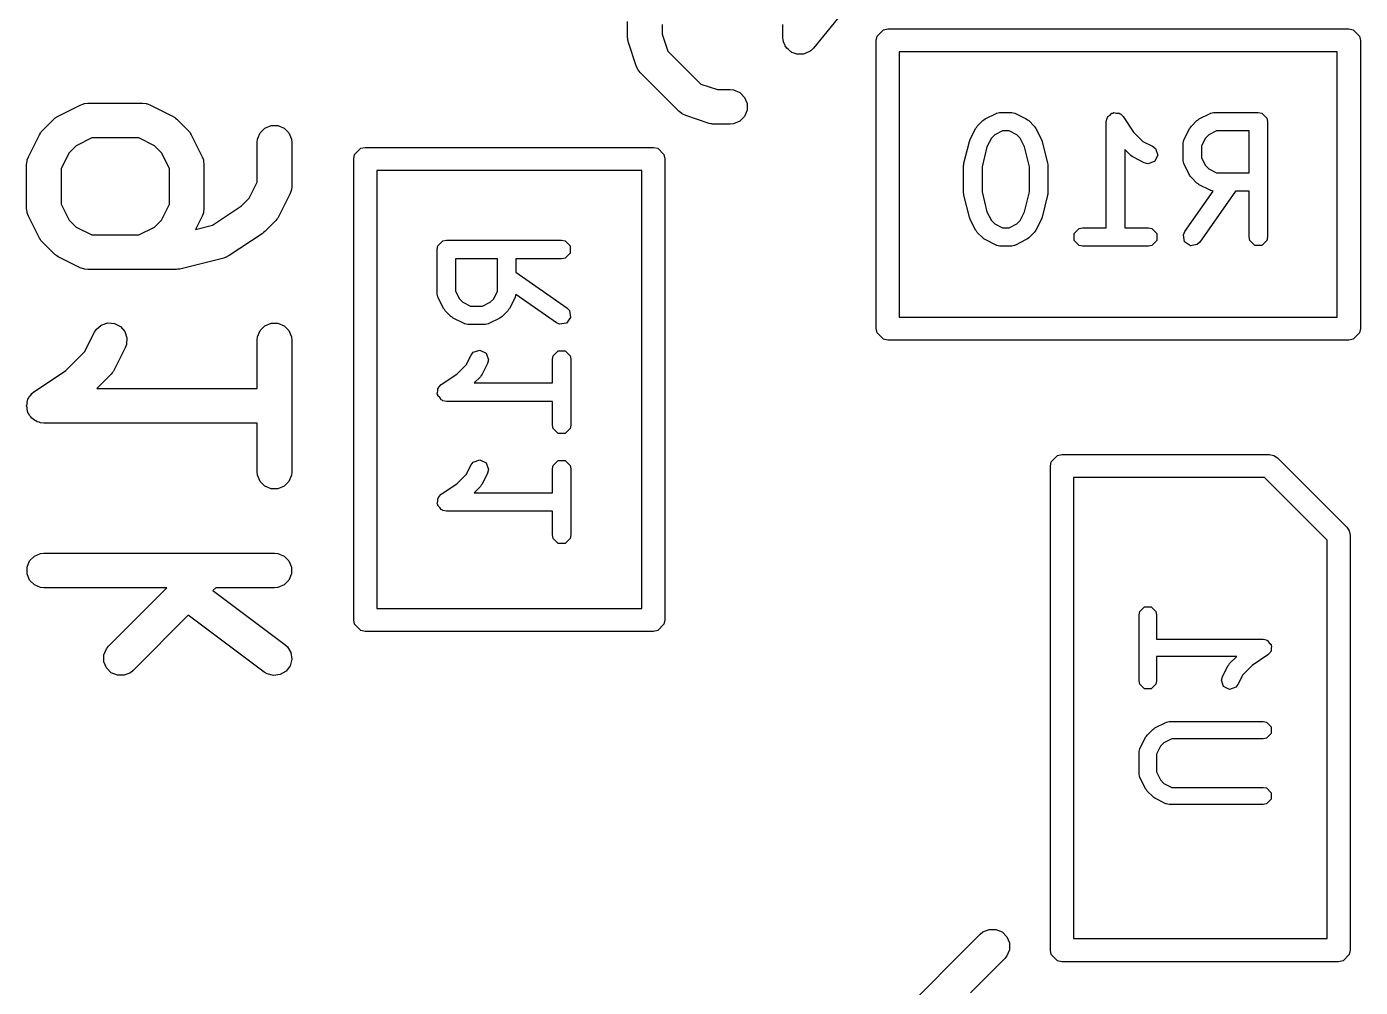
# Model space of a CAD drawing. Extents: x -0.05 to 2.94, y -0.16 to 2.16.
# Drawn here: x 2.0316 to 2.2593, y 1.2819 to 1.446 of the extents above; entities that cross this region are included whole.
import ezdxf

# ---------------------------------------------------------------- set-up
doc = ezdxf.new("R2010")
doc.units = 0
doc.header["$MEASUREMENT"] = 0
doc.layers.add('BLACK', color=7, linetype='CONTINUOUS')

msp = doc.modelspace()

# ---------------------------------------------------------------- linework, layer by layer
at = {"layer": 'BLACK', "linetype": 'CONTINUOUS'}
for p, q in [((2.17787, 1.4569), (2.16594, 1.44232)), ((2.13419, 1.44419), (2.13419, 1.44684)), ((2.1401, 1.44636), (2.1401, 1.44466)), ((2.1607, 1.44419), (2.1607, 1.44636)), ((2.13422, 1.44389), (2.13419, 1.44419)), ((2.1401, 1.44466), (2.14105, 1.4418)), ((2.16076, 1.44361), (2.1607, 1.44419)), ((2.17666, 1.44361), (2.17681, 1.44436)), ((2.17681, 1.44436), (2.17788, 1.44542)), ((2.17788, 1.44542), (2.17863, 1.44557)), ((2.17863, 1.44557), (2.25737, 1.44557)), ((2.25737, 1.44557), (2.25812, 1.44542)), ((2.25812, 1.44542), (2.25919, 1.44436)), ((2.25919, 1.44436), (2.25934, 1.44361)), ((2.13421, 1.44382), (2.13422, 1.44389)), ((2.13424, 1.44371), (2.13421, 1.44382)), ((2.13425, 1.44361), (2.13424, 1.44371)), ((2.13428, 1.44354), (2.13425, 1.44361)), ((2.13434, 1.44325), (2.13428, 1.44354)), ((2.13567, 1.43927), (2.13434, 1.44325)), ((2.14105, 1.4418), (2.14669, 1.43616)), ((2.16082, 1.44347), (2.16076, 1.44361)), ((2.16083, 1.44332), (2.16082, 1.44347)), ((2.16104, 1.44294), (2.16083, 1.44332)), ((2.1612, 1.44254), (2.16104, 1.44294)), ((2.16131, 1.44244), (2.1612, 1.44254)), ((2.16138, 1.44231), (2.16131, 1.44244)), ((2.16171, 1.44204), (2.16138, 1.44231)), ((2.16202, 1.44173), (2.16171, 1.44204)), ((2.16215, 1.44167), (2.16202, 1.44173)), ((2.1653, 1.44173), (2.1649, 1.44157)), ((2.1654, 1.44184), (2.1653, 1.44173)), ((2.16553, 1.44191), (2.1654, 1.44184)), ((2.16594, 1.44232), (2.16553, 1.44191)), ((2.17666, 1.39439), (2.17666, 1.44361)), ((2.25934, 1.44361), (2.25934, 1.39439)), ((2.16227, 1.44158), (2.16215, 1.44167)), ((2.16268, 1.44145), (2.16227, 1.44158)), ((2.16308, 1.44129), (2.16268, 1.44145)), ((2.16323, 1.44129), (2.16308, 1.44129)), ((2.16337, 1.44125), (2.16323, 1.44129)), ((2.1638, 1.44129), (2.16337, 1.44125)), ((2.16423, 1.44129), (2.1638, 1.44129)), ((2.16437, 1.44135), (2.16423, 1.44129)), ((2.16452, 1.44136), (2.16437, 1.44135)), ((2.1649, 1.44157), (2.16452, 1.44136)), ((2.1806, 1.44164), (2.1806, 1.39636)), ((2.2554, 1.44164), (2.1806, 1.44164)), ((2.2554, 1.39636), (2.2554, 1.44164)), ((2.1359, 1.43875), (2.13567, 1.43927)), ((2.13597, 1.43867), (2.1359, 1.43875)), ((2.13601, 1.43857), (2.13597, 1.43867)), ((2.13638, 1.43812), (2.13601, 1.43857)), ((2.14301, 1.43149), (2.13638, 1.43812)), ((2.14669, 1.43616), (2.14955, 1.43521)), ((2.14955, 1.43521), (2.15172, 1.43521)), ((2.15172, 1.43521), (2.1523, 1.43515)), ((2.1523, 1.43515), (2.15337, 1.43471)), ((2.04071, 1.43257), (2.04126, 1.43278)), ((2.04126, 1.43278), (2.04136, 1.43279)), ((2.04136, 1.43279), (2.04146, 1.43283)), ((2.04146, 1.43283), (2.04204, 1.43288)), ((2.04204, 1.43288), (2.05141, 1.43288)), ((2.05141, 1.43288), (2.05199, 1.43283)), ((2.05199, 1.43283), (2.05208, 1.43279)), ((2.05208, 1.43279), (2.05219, 1.43278)), ((2.05219, 1.43278), (2.05273, 1.43257)), ((2.15337, 1.43471), (2.15418, 1.43389)), ((2.15418, 1.43389), (2.15462, 1.43283)), ((2.15462, 1.43283), (2.15462, 1.43168)), ((2.0362, 1.43014), (2.03642, 1.43033)), ((2.03642, 1.43033), (2.03648, 1.43039)), ((2.03648, 1.43039), (2.03656, 1.43045)), ((2.03656, 1.43045), (2.03665, 1.43051)), ((2.03665, 1.43051), (2.03672, 1.43054)), ((2.03672, 1.43054), (2.03697, 1.4307)), ((2.03697, 1.4307), (2.04071, 1.43257)), ((2.05273, 1.43257), (2.05648, 1.4307)), ((2.05648, 1.4307), (2.05673, 1.43054)), ((2.05673, 1.43054), (2.0568, 1.43051)), ((2.0568, 1.43051), (2.05688, 1.43045)), ((2.05688, 1.43045), (2.05697, 1.43039)), ((2.05697, 1.43039), (2.05702, 1.43033)), ((2.05702, 1.43033), (2.05725, 1.43014)), ((2.14346, 1.43112), (2.14301, 1.43149)), ((2.14355, 1.43108), (2.14346, 1.43112)), ((2.14363, 1.43101), (2.14355, 1.43108)), ((2.14416, 1.43078), (2.14363, 1.43101)), ((2.14814, 1.42945), (2.14416, 1.43078)), ((2.15418, 1.43061), (2.15337, 1.4298)), ((2.15462, 1.43168), (2.15418, 1.43061)), ((2.19527, 1.43021), (2.19714, 1.43115)), ((2.19714, 1.43115), (2.19722, 1.43117)), ((2.19722, 1.43117), (2.19724, 1.4312)), ((2.19724, 1.4312), (2.19749, 1.43125)), ((2.19749, 1.43125), (2.19773, 1.43131)), ((2.19773, 1.43131), (2.19777, 1.4313)), ((2.19777, 1.4313), (2.19785, 1.43132)), ((2.19785, 1.43132), (2.19972, 1.43132)), ((2.19972, 1.43132), (2.1998, 1.4313)), ((2.1998, 1.4313), (2.19983, 1.43131)), ((2.19983, 1.43131), (2.20008, 1.43125)), ((2.20008, 1.43125), (2.20032, 1.4312)), ((2.20032, 1.4312), (2.20035, 1.43117)), ((2.20035, 1.43117), (2.20043, 1.43115)), ((2.20043, 1.43115), (2.2023, 1.43021)), ((2.21596, 1.42974), (2.21608, 1.43034)), ((2.21608, 1.43034), (2.21619, 1.43046)), ((2.21619, 1.43046), (2.21622, 1.43062)), ((2.21622, 1.43062), (2.2166, 1.43087)), ((2.2166, 1.43087), (2.21693, 1.4312)), ((2.21693, 1.4312), (2.21709, 1.4312)), ((2.21709, 1.4312), (2.21723, 1.43129)), ((2.21723, 1.43129), (2.21768, 1.4312)), ((2.21768, 1.4312), (2.21813, 1.4312)), ((2.21813, 1.4312), (2.21825, 1.43108)), ((2.21825, 1.43108), (2.21841, 1.43105)), ((2.21841, 1.43105), (2.21884, 1.43062)), ((2.21884, 1.43062), (2.22063, 1.42793)), ((2.23183, 1.43021), (2.2337, 1.43115)), ((2.2337, 1.43115), (2.23378, 1.43117)), ((2.23378, 1.43117), (2.2338, 1.4312)), ((2.2338, 1.4312), (2.23405, 1.43125)), ((2.23405, 1.43125), (2.23429, 1.43131)), ((2.23429, 1.43131), (2.23433, 1.4313)), ((2.23433, 1.4313), (2.2344, 1.43132)), ((2.2344, 1.43132), (2.2419, 1.43132)), ((2.2419, 1.43132), (2.24251, 1.4312)), ((2.24251, 1.4312), (2.24336, 1.43034)), ((2.24336, 1.43034), (2.24348, 1.42974)), ((2.03408, 1.42799), (2.03414, 1.42804)), ((2.03414, 1.42804), (2.03432, 1.42827)), ((2.03432, 1.42827), (2.0362, 1.43014)), ((2.05725, 1.43014), (2.05912, 1.42827)), ((2.05912, 1.42827), (2.05931, 1.42804)), ((2.05931, 1.42804), (2.05937, 1.42799)), ((2.07145, 1.42782), (2.07227, 1.42864)), ((2.07227, 1.42864), (2.07333, 1.42908)), ((2.07333, 1.42908), (2.07448, 1.42908)), ((2.07448, 1.42908), (2.07555, 1.42864)), ((2.07555, 1.42864), (2.07636, 1.42782)), ((2.14843, 1.42939), (2.14814, 1.42945)), ((2.1485, 1.42936), (2.14843, 1.42939)), ((2.1486, 1.42935), (2.1485, 1.42936)), ((2.1487, 1.42932), (2.1486, 1.42935)), ((2.14878, 1.42933), (2.1487, 1.42932)), ((2.14907, 1.4293), (2.14878, 1.42933)), ((2.15172, 1.4293), (2.14907, 1.4293)), ((2.1523, 1.42936), (2.15172, 1.4293)), ((2.15337, 1.4298), (2.1523, 1.42936)), ((2.19269, 1.4267), (2.19363, 1.42857)), ((2.19363, 1.42857), (2.19378, 1.42877)), ((2.19378, 1.42877), (2.19392, 1.42898)), ((2.19392, 1.42898), (2.19486, 1.42992)), ((2.19486, 1.42992), (2.19507, 1.43006)), ((2.19507, 1.43006), (2.19527, 1.43021)), ((2.19822, 1.42817), (2.1969, 1.42751)), ((2.19935, 1.42817), (2.19822, 1.42817)), ((2.20066, 1.42751), (2.19935, 1.42817)), ((2.2023, 1.43021), (2.2025, 1.43006)), ((2.2025, 1.43006), (2.20271, 1.42992)), ((2.20271, 1.42992), (2.20365, 1.42898)), ((2.20365, 1.42898), (2.20379, 1.42877)), ((2.20379, 1.42877), (2.20394, 1.42857)), ((2.20394, 1.42857), (2.20488, 1.4267)), ((2.21596, 1.41163), (2.21596, 1.42974)), ((2.22925, 1.4267), (2.23018, 1.42857)), ((2.23018, 1.42857), (2.23034, 1.42877)), ((2.23034, 1.42877), (2.23048, 1.42898)), ((2.23048, 1.42898), (2.23142, 1.42992)), ((2.23142, 1.42992), (2.23163, 1.43006)), ((2.23163, 1.43006), (2.23183, 1.43021)), ((2.23478, 1.42817), (2.23346, 1.42751)), ((2.24033, 1.42817), (2.23478, 1.42817)), ((2.24033, 1.42101), (2.24033, 1.42817)), ((2.24348, 1.42974), (2.24348, 1.41006)), ((2.0319, 1.42375), (2.03377, 1.4275)), ((2.03377, 1.4275), (2.03393, 1.42775)), ((2.03393, 1.42775), (2.03396, 1.42782)), ((2.03396, 1.42782), (2.03402, 1.4279)), ((2.03402, 1.4279), (2.03408, 1.42799)), ((2.04273, 1.42698), (2.04003, 1.42563)), ((2.05071, 1.42698), (2.04273, 1.42698)), ((2.05341, 1.42563), (2.05071, 1.42698)), ((2.05937, 1.42799), (2.05942, 1.4279)), ((2.05942, 1.4279), (2.05949, 1.42782)), ((2.05949, 1.42782), (2.05952, 1.42775)), ((2.05952, 1.42775), (2.05967, 1.4275)), ((2.05967, 1.4275), (2.06155, 1.42375)), ((2.07095, 1.42618), (2.07101, 1.42676)), ((2.07095, 1.41938), (2.07095, 1.42618)), ((2.07101, 1.42676), (2.07145, 1.42782)), ((2.07636, 1.42782), (2.0768, 1.42676)), ((2.0768, 1.42676), (2.07686, 1.42618)), ((2.07686, 1.42618), (2.07686, 1.41868)), ((2.19163, 1.42263), (2.19257, 1.42637)), ((2.19257, 1.42637), (2.19264, 1.42653)), ((2.19264, 1.42653), (2.19269, 1.4267)), ((2.19633, 1.42693), (2.19558, 1.42544)), ((2.1969, 1.42751), (2.19633, 1.42693)), ((2.20124, 1.42693), (2.20066, 1.42751)), ((2.20198, 1.42544), (2.20124, 1.42693)), ((2.20488, 1.4267), (2.20492, 1.42653)), ((2.20492, 1.42653), (2.205, 1.42637)), ((2.205, 1.42637), (2.20594, 1.42263)), ((2.22063, 1.42793), (2.22221, 1.42635)), ((2.22221, 1.42635), (2.22386, 1.42553)), ((2.22908, 1.4261), (2.22915, 1.42635)), ((2.2291, 1.42607), (2.22908, 1.4261)), ((2.22908, 1.42599), (2.2291, 1.42607)), ((2.22908, 1.42318), (2.22908, 1.42599)), ((2.22915, 1.42635), (2.2292, 1.4266)), ((2.2292, 1.4266), (2.22923, 1.42662)), ((2.22923, 1.42662), (2.22925, 1.4267)), ((2.23289, 1.42693), (2.23223, 1.42562)), ((2.23346, 1.42751), (2.23289, 1.42693)), ((2.03169, 1.42321), (2.0319, 1.42375)), ((2.03884, 1.42443), (2.03749, 1.42174)), ((2.04003, 1.42563), (2.03884, 1.42443)), ((2.05461, 1.42443), (2.05341, 1.42563)), ((2.05596, 1.42174), (2.05461, 1.42443)), ((2.06155, 1.42375), (2.06176, 1.42321)), ((2.08743, 1.42337), (2.08758, 1.42412)), ((2.08758, 1.42412), (2.08864, 1.42519)), ((2.08864, 1.42519), (2.08939, 1.42534)), ((2.08939, 1.42534), (2.13861, 1.42534)), ((2.13861, 1.42534), (2.13936, 1.42519)), ((2.13936, 1.42519), (2.14042, 1.42412)), ((2.14042, 1.42412), (2.14057, 1.42337)), ((2.19558, 1.42544), (2.19473, 1.42205)), ((2.20283, 1.42205), (2.20198, 1.42544)), ((2.22017, 1.42394), (2.21911, 1.425)), ((2.21911, 1.425), (2.21911, 1.41163)), ((2.22038, 1.4238), (2.22017, 1.42394)), ((2.22058, 1.42365), (2.22038, 1.4238)), ((2.22245, 1.42271), (2.22058, 1.42365)), ((2.22386, 1.42553), (2.22435, 1.42515)), ((2.22473, 1.42401), (2.22419, 1.42293)), ((2.22435, 1.42515), (2.22473, 1.42401)), ((2.23223, 1.42562), (2.23223, 1.42355)), ((2.23223, 1.42355), (2.23289, 1.42224)), ((2.03158, 1.42243), (2.03164, 1.42301)), ((2.03158, 1.41493), (2.03158, 1.42243)), ((2.03164, 1.42301), (2.03168, 1.42311)), ((2.03168, 1.42311), (2.03169, 1.42321)), ((2.03749, 1.42174), (2.03749, 1.41563)), ((2.05596, 1.41563), (2.05596, 1.42174)), ((2.06176, 1.42321), (2.06176, 1.42311)), ((2.06176, 1.42311), (2.0618, 1.42301)), ((2.0618, 1.42301), (2.06186, 1.42243)), ((2.06186, 1.42243), (2.06186, 1.41493)), ((2.08743, 1.34463), (2.08743, 1.42337)), ((2.09136, 1.4214), (2.09136, 1.3466)), ((2.13664, 1.4214), (2.09136, 1.4214)), ((2.13664, 1.3466), (2.13664, 1.4214)), ((2.14057, 1.42337), (2.14057, 1.34463)), ((2.19158, 1.42224), (2.19162, 1.42243)), ((2.19158, 1.41756), (2.19158, 1.42224)), ((2.19162, 1.42243), (2.19163, 1.42263)), ((2.19473, 1.42205), (2.19473, 1.41775)), ((2.20283, 1.41775), (2.20283, 1.42205)), ((2.20594, 1.42263), (2.20595, 1.42243)), ((2.20595, 1.42243), (2.20598, 1.42224)), ((2.20598, 1.42224), (2.20598, 1.41756)), ((2.22304, 1.42255), (2.22245, 1.42271)), ((2.22419, 1.42293), (2.22304, 1.42255)), ((2.2291, 1.4231), (2.22908, 1.42318)), ((2.22908, 1.42307), (2.2291, 1.4231)), ((2.22915, 1.42283), (2.22908, 1.42307)), ((2.2292, 1.42258), (2.22915, 1.42283)), ((2.22923, 1.42255), (2.2292, 1.42258)), ((2.22925, 1.42248), (2.22923, 1.42255)), ((2.23018, 1.4206), (2.22925, 1.42248)), ((2.23289, 1.42224), (2.23346, 1.42166)), ((2.23346, 1.42166), (2.23478, 1.42101)), ((2.0696, 1.41668), (2.07095, 1.41938)), ((2.23034, 1.4204), (2.23018, 1.4206)), ((2.23048, 1.42019), (2.23034, 1.4204)), ((2.23142, 1.41925), (2.23048, 1.42019)), ((2.23163, 1.41911), (2.23142, 1.41925)), ((2.23183, 1.41896), (2.23163, 1.41911)), ((2.2337, 1.41802), (2.23183, 1.41896)), ((2.23478, 1.42101), (2.24033, 1.42101)), ((2.06828, 1.41535), (2.0696, 1.41668)), ((2.07655, 1.41736), (2.07467, 1.41361)), ((2.07675, 1.4179), (2.07655, 1.41736)), ((2.07676, 1.41801), (2.07675, 1.4179)), ((2.0768, 1.41811), (2.07676, 1.41801)), ((2.07686, 1.41868), (2.0768, 1.41811)), ((2.19162, 1.41737), (2.19158, 1.41756)), ((2.19163, 1.41717), (2.19162, 1.41737)), ((2.19257, 1.41342), (2.19163, 1.41717)), ((2.19473, 1.41775), (2.19558, 1.41436)), ((2.20198, 1.41436), (2.20283, 1.41775)), ((2.20594, 1.41717), (2.205, 1.41342)), ((2.20595, 1.41737), (2.20594, 1.41717)), ((2.20598, 1.41756), (2.20595, 1.41737)), ((2.22936, 1.41096), (2.23421, 1.41788)), ((2.23804, 1.41786), (2.23194, 1.40915)), ((2.23378, 1.418), (2.2337, 1.41802)), ((2.2338, 1.41798), (2.23378, 1.418)), ((2.23405, 1.41793), (2.2338, 1.41798)), ((2.23421, 1.41788), (2.23405, 1.41793)), ((2.24033, 1.41786), (2.23804, 1.41786)), ((2.24033, 1.41006), (2.24033, 1.41786)), ((2.03164, 1.41436), (2.03158, 1.41493)), ((2.03749, 1.41563), (2.03884, 1.41293)), ((2.05461, 1.41293), (2.05596, 1.41563)), ((2.06186, 1.41493), (2.0618, 1.41436)), ((2.06332, 1.41205), (2.06828, 1.41535)), ((2.03168, 1.41426), (2.03164, 1.41436)), ((2.03169, 1.41415), (2.03168, 1.41426)), ((2.0319, 1.41361), (2.03169, 1.41415)), ((2.03377, 1.40986), (2.0319, 1.41361)), ((2.03884, 1.41293), (2.04003, 1.41174)), ((2.05341, 1.41174), (2.05461, 1.41293)), ((2.06155, 1.41361), (2.0604, 1.41132)), ((2.06176, 1.41415), (2.06155, 1.41361)), ((2.0618, 1.41436), (2.06176, 1.41426)), ((2.06176, 1.41426), (2.06176, 1.41415)), ((2.07412, 1.41285), (2.07224, 1.41097)), ((2.07431, 1.41307), (2.07412, 1.41285)), ((2.07436, 1.41312), (2.07431, 1.41307)), ((2.07442, 1.41321), (2.07436, 1.41312)), ((2.07449, 1.41329), (2.07442, 1.41321)), ((2.07452, 1.41337), (2.07449, 1.41329)), ((2.07467, 1.41361), (2.07452, 1.41337)), ((2.19264, 1.41327), (2.19257, 1.41342)), ((2.19269, 1.4131), (2.19264, 1.41327)), ((2.19363, 1.41123), (2.19269, 1.4131)), ((2.19558, 1.41436), (2.19633, 1.41286)), ((2.19633, 1.41286), (2.1969, 1.41229)), ((2.1969, 1.41229), (2.19822, 1.41163)), ((2.19935, 1.41163), (2.20066, 1.41229)), ((2.20066, 1.41229), (2.20124, 1.41286)), ((2.20124, 1.41286), (2.20198, 1.41436)), ((2.20488, 1.4131), (2.20394, 1.41123)), ((2.20492, 1.41327), (2.20488, 1.4131)), ((2.205, 1.41342), (2.20492, 1.41327)), ((2.03393, 1.40962), (2.03377, 1.40986)), ((2.04003, 1.41174), (2.04273, 1.41039)), ((2.04273, 1.41039), (2.05071, 1.41039)), ((2.05071, 1.41039), (2.05341, 1.41174)), ((2.0604, 1.41132), (2.06332, 1.41205)), ((2.07179, 1.4106), (2.06617, 1.40685)), ((2.0718, 1.4106), (2.07179, 1.4106)), ((2.07202, 1.41078), (2.0718, 1.4106)), ((2.0718, 1.4106), (2.0718, 1.4106)), ((2.07224, 1.41097), (2.07202, 1.41078)), ((2.07224, 1.41097), (2.07224, 1.41097)), ((2.07224, 1.41097), (2.07224, 1.41097)), ((2.19378, 1.41103), (2.19363, 1.41123)), ((2.19392, 1.41082), (2.19378, 1.41103)), ((2.19486, 1.40988), (2.19392, 1.41082)), ((2.19507, 1.40974), (2.19486, 1.40988)), ((2.19822, 1.41163), (2.19935, 1.41163)), ((2.20271, 1.40988), (2.2025, 1.40974)), ((2.20365, 1.41082), (2.20271, 1.40988)), ((2.20379, 1.41103), (2.20365, 1.41082)), ((2.20394, 1.41123), (2.20379, 1.41103)), ((2.21045, 1.41066), (2.2113, 1.41151)), ((2.21045, 1.40945), (2.21045, 1.41066)), ((2.2113, 1.41151), (2.21191, 1.41163)), ((2.21191, 1.41163), (2.21596, 1.41163)), ((2.21911, 1.41163), (2.22316, 1.41163)), ((2.22316, 1.41163), (2.22376, 1.41151)), ((2.22376, 1.41151), (2.22461, 1.41066)), ((2.22461, 1.41066), (2.22461, 1.40945)), ((2.22912, 1.4104), (2.22936, 1.41096)), ((2.22933, 1.40921), (2.22912, 1.4104)), ((2.24045, 1.40945), (2.24033, 1.41006)), ((2.24348, 1.41006), (2.24336, 1.40945)), ((2.03396, 1.40954), (2.03393, 1.40962)), ((2.03402, 1.40946), (2.03396, 1.40954)), ((2.03408, 1.40937), (2.03402, 1.40946)), ((2.03414, 1.40932), (2.03408, 1.40937)), ((2.03432, 1.4091), (2.03414, 1.40932)), ((2.0362, 1.40722), (2.03432, 1.4091)), ((2.10168, 1.4079), (2.1018, 1.40851)), ((2.10168, 1.4004), (2.10168, 1.4079)), ((2.1018, 1.40851), (2.10266, 1.40936)), ((2.10266, 1.40936), (2.10326, 1.40948)), ((2.10326, 1.40948), (2.12294, 1.40948)), ((2.12294, 1.40948), (2.12355, 1.40936)), ((2.12355, 1.40936), (2.1244, 1.40851)), ((2.1244, 1.40851), (2.1244, 1.4073)), ((2.19527, 1.40959), (2.19507, 1.40974)), ((2.19714, 1.40865), (2.19527, 1.40959)), ((2.19722, 1.40863), (2.19714, 1.40865)), ((2.19724, 1.4086), (2.19722, 1.40863)), ((2.19749, 1.40855), (2.19724, 1.4086)), ((2.19773, 1.40849), (2.19749, 1.40855)), ((2.19777, 1.4085), (2.19773, 1.40849)), ((2.19785, 1.40848), (2.19777, 1.4085)), ((2.19972, 1.40848), (2.19785, 1.40848)), ((2.1998, 1.4085), (2.19972, 1.40848)), ((2.19983, 1.40849), (2.1998, 1.4085)), ((2.20008, 1.40855), (2.19983, 1.40849)), ((2.20032, 1.4086), (2.20008, 1.40855)), ((2.20035, 1.40863), (2.20032, 1.4086)), ((2.20043, 1.40865), (2.20035, 1.40863)), ((2.2023, 1.40959), (2.20043, 1.40865)), ((2.2025, 1.40974), (2.2023, 1.40959)), ((2.2113, 1.4086), (2.21045, 1.40945)), ((2.21191, 1.40848), (2.2113, 1.4086)), ((2.22316, 1.40848), (2.21191, 1.40848)), ((2.22376, 1.4086), (2.22316, 1.40848)), ((2.22461, 1.40945), (2.22376, 1.4086)), ((2.23031, 1.40852), (2.22933, 1.40921)), ((2.2315, 1.40873), (2.23031, 1.40852)), ((2.23194, 1.40915), (2.2315, 1.40873)), ((2.2413, 1.4086), (2.24045, 1.40945)), ((2.24251, 1.4086), (2.2413, 1.4086)), ((2.24336, 1.40945), (2.24251, 1.4086)), ((2.03642, 1.40704), (2.0362, 1.40722)), ((2.03648, 1.40698), (2.03642, 1.40704)), ((2.03656, 1.40692), (2.03648, 1.40698)), ((2.03665, 1.40685), (2.03656, 1.40692)), ((2.03672, 1.40682), (2.03665, 1.40685)), ((2.03697, 1.40667), (2.03672, 1.40682)), ((2.04071, 1.40479), (2.03697, 1.40667)), ((2.06525, 1.40644), (2.05775, 1.40457)), ((2.06559, 1.40657), (2.06525, 1.40644)), ((2.06566, 1.40658), (2.06559, 1.40657)), ((2.06572, 1.40661), (2.06566, 1.40658)), ((2.06579, 1.40664), (2.06572, 1.40661)), ((2.06585, 1.40668), (2.06579, 1.40664)), ((2.06617, 1.40685), (2.06585, 1.40668)), ((2.11199, 1.40633), (2.10483, 1.40633)), ((2.10483, 1.40633), (2.10483, 1.40078)), ((2.11199, 1.40078), (2.11199, 1.40633)), ((2.12294, 1.40633), (2.11514, 1.40633)), ((2.11514, 1.40633), (2.11514, 1.40404)), ((2.12355, 1.40645), (2.12294, 1.40633)), ((2.1244, 1.4073), (2.12355, 1.40645)), ((2.04126, 1.40459), (2.04071, 1.40479)), ((2.04136, 1.40458), (2.04126, 1.40459)), ((2.04146, 1.40454), (2.04136, 1.40458)), ((2.04204, 1.40448), (2.04146, 1.40454)), ((2.05703, 1.40448), (2.04204, 1.40448)), ((2.05713, 1.40449), (2.05703, 1.40448)), ((2.05718, 1.40449), (2.05713, 1.40449)), ((2.05739, 1.40452), (2.05718, 1.40449)), ((2.05761, 1.40454), (2.05739, 1.40452)), ((2.05765, 1.40456), (2.05761, 1.40454)), ((2.05775, 1.40457), (2.05765, 1.40456)), ((2.11514, 1.40404), (2.12385, 1.39794)), ((2.10483, 1.40078), (2.10549, 1.39946)), ((2.11134, 1.39946), (2.11199, 1.40078)), ((2.1017, 1.40033), (2.10168, 1.4004)), ((2.10169, 1.40029), (2.1017, 1.40033)), ((2.10175, 1.40005), (2.10169, 1.40029)), ((2.1018, 1.3998), (2.10175, 1.40005)), ((2.10183, 1.39978), (2.1018, 1.3998)), ((2.10185, 1.3997), (2.10183, 1.39978)), ((2.10279, 1.39783), (2.10185, 1.3997)), ((2.10549, 1.39946), (2.10607, 1.39889)), ((2.10607, 1.39889), (2.10738, 1.39823)), ((2.10945, 1.39823), (2.11076, 1.39889)), ((2.11076, 1.39889), (2.11134, 1.39946)), ((2.11498, 1.3997), (2.11404, 1.39783)), ((2.115, 1.39978), (2.11498, 1.3997)), ((2.11502, 1.3998), (2.115, 1.39978)), ((2.11507, 1.40005), (2.11502, 1.3998)), ((2.11512, 1.40021), (2.11507, 1.40005)), ((2.12204, 1.39536), (2.11512, 1.40021)), ((2.10294, 1.39763), (2.10279, 1.39783)), ((2.10308, 1.39742), (2.10294, 1.39763)), ((2.10402, 1.39648), (2.10308, 1.39742)), ((2.10423, 1.39634), (2.10402, 1.39648)), ((2.10443, 1.39618), (2.10423, 1.39634)), ((2.1063, 1.39525), (2.10443, 1.39618)), ((2.10738, 1.39823), (2.10945, 1.39823)), ((2.1124, 1.39618), (2.11052, 1.39525)), ((2.1126, 1.39634), (2.1124, 1.39618)), ((2.11281, 1.39648), (2.1126, 1.39634)), ((2.11375, 1.39742), (2.11281, 1.39648)), ((2.11389, 1.39763), (2.11375, 1.39742)), ((2.11404, 1.39783), (2.11389, 1.39763)), ((2.12448, 1.39631), (2.12379, 1.39533)), ((2.12385, 1.39794), (2.12427, 1.3975)), ((2.12427, 1.3975), (2.12448, 1.39631)), ((2.1806, 1.39636), (2.2554, 1.39636)), ((2.04314, 1.39376), (2.04345, 1.39425)), ((2.04345, 1.39425), (2.04432, 1.395)), ((2.04432, 1.395), (2.04542, 1.39537)), ((2.04542, 1.39537), (2.04656, 1.39528)), ((2.04656, 1.39528), (2.0476, 1.39477)), ((2.0476, 1.39477), (2.04835, 1.3939)), ((2.04835, 1.3939), (2.04871, 1.39281)), ((2.07101, 1.39301), (2.07145, 1.39408)), ((2.07145, 1.39408), (2.07227, 1.39489)), ((2.07227, 1.39489), (2.07333, 1.39533)), ((2.07333, 1.39533), (2.07448, 1.39533)), ((2.07448, 1.39533), (2.07555, 1.39489)), ((2.07555, 1.39489), (2.07636, 1.39408)), ((2.07636, 1.39408), (2.0768, 1.39301)), ((2.10638, 1.39523), (2.1063, 1.39525)), ((2.1064, 1.3952), (2.10638, 1.39523)), ((2.10665, 1.39515), (2.1064, 1.3952)), ((2.1069, 1.39508), (2.10665, 1.39515)), ((2.10693, 1.3951), (2.1069, 1.39508)), ((2.10701, 1.39508), (2.10693, 1.3951)), ((2.10982, 1.39508), (2.10701, 1.39508)), ((2.1099, 1.3951), (2.10982, 1.39508)), ((2.10993, 1.39508), (2.1099, 1.3951)), ((2.11017, 1.39515), (2.10993, 1.39508)), ((2.11042, 1.3952), (2.11017, 1.39515)), ((2.11045, 1.39523), (2.11042, 1.3952)), ((2.11052, 1.39525), (2.11045, 1.39523)), ((2.1226, 1.39512), (2.12204, 1.39536)), ((2.12379, 1.39533), (2.1226, 1.39512)), ((2.17681, 1.39364), (2.17666, 1.39439)), ((2.25934, 1.39439), (2.25919, 1.39364)), ((2.04148, 1.39044), (2.04314, 1.39376)), ((2.04863, 1.39166), (2.04843, 1.39112)), ((2.04871, 1.39281), (2.04863, 1.39166)), ((2.07095, 1.39244), (2.07101, 1.39301)), ((2.07095, 1.38414), (2.07095, 1.39244)), ((2.0768, 1.39301), (2.07686, 1.39244)), ((2.07686, 1.39244), (2.07686, 1.36994)), ((2.17788, 1.39258), (2.17681, 1.39364)), ((2.17863, 1.39243), (2.17788, 1.39258)), ((2.25737, 1.39243), (2.17863, 1.39243)), ((2.25812, 1.39258), (2.25737, 1.39243)), ((2.25919, 1.39364), (2.25812, 1.39258)), ((2.03828, 1.38723), (2.04148, 1.39044)), ((2.04843, 1.39112), (2.04655, 1.38737)), ((2.10665, 1.38821), (2.10747, 1.38986)), ((2.10747, 1.38986), (2.10785, 1.39035)), ((2.10785, 1.39035), (2.10899, 1.39073)), ((2.10899, 1.39073), (2.11007, 1.39019)), ((2.11007, 1.39019), (2.11045, 1.38904)), ((2.12137, 1.38916), (2.12149, 1.38976)), ((2.12149, 1.38976), (2.12234, 1.39061)), ((2.12234, 1.39061), (2.12355, 1.39061)), ((2.12355, 1.39061), (2.1244, 1.38976)), ((2.1244, 1.38976), (2.12452, 1.38916)), ((2.0329, 1.38364), (2.03828, 1.38723)), ((2.04637, 1.38705), (2.0463, 1.38697)), ((2.04639, 1.38712), (2.04637, 1.38705)), ((2.04655, 1.38737), (2.04639, 1.38712)), ((2.10507, 1.38663), (2.10665, 1.38821)), ((2.11029, 1.38845), (2.10935, 1.38658)), ((2.11045, 1.38904), (2.11029, 1.38845)), ((2.12137, 1.38511), (2.12137, 1.38916)), ((2.12452, 1.38916), (2.12452, 1.37791)), ((2.046, 1.3866), (2.04354, 1.38414)), ((2.04618, 1.38683), (2.046, 1.3866)), ((2.04624, 1.38688), (2.04618, 1.38683)), ((2.0463, 1.38697), (2.04624, 1.38688)), ((2.10195, 1.38441), (2.10238, 1.38484)), ((2.10238, 1.38484), (2.10507, 1.38663)), ((2.10906, 1.38617), (2.108, 1.38511)), ((2.108, 1.38511), (2.12137, 1.38511)), ((2.1092, 1.38638), (2.10906, 1.38617)), ((2.10935, 1.38658), (2.1092, 1.38638)), ((2.03181, 1.38232), (2.03197, 1.38256)), ((2.03197, 1.38256), (2.03208, 1.38283)), ((2.03208, 1.38283), (2.03229, 1.38304)), ((2.03229, 1.38304), (2.03245, 1.38328)), ((2.03245, 1.38328), (2.03289, 1.38364)), ((2.03289, 1.38364), (2.0329, 1.38364)), ((2.0329, 1.38364), (2.0329, 1.38364)), ((2.0329, 1.38364), (2.0329, 1.38364)), ((2.04354, 1.38414), (2.07095, 1.38414)), ((2.10171, 1.38323), (2.1018, 1.38368)), ((2.1018, 1.38309), (2.10171, 1.38323)), ((2.1018, 1.38413), (2.10192, 1.38425)), ((2.1018, 1.38368), (2.1018, 1.38413)), ((2.1018, 1.38293), (2.1018, 1.38309)), ((2.10213, 1.3826), (2.1018, 1.38293)), ((2.10192, 1.38425), (2.10195, 1.38441)), ((2.10238, 1.38222), (2.10213, 1.3826)), ((2.03158, 1.38119), (2.03164, 1.38147)), ((2.03164, 1.3809), (2.03158, 1.38119)), ((2.03164, 1.38176), (2.03175, 1.38203)), ((2.03164, 1.38147), (2.03164, 1.38176)), ((2.03164, 1.38061), (2.03164, 1.3809)), ((2.03175, 1.38034), (2.03164, 1.38061)), ((2.03175, 1.38203), (2.03181, 1.38232)), ((2.03181, 1.38006), (2.03175, 1.38034)), ((2.10254, 1.38219), (2.10238, 1.38222)), ((2.10266, 1.38208), (2.10254, 1.38219)), ((2.10326, 1.38196), (2.10266, 1.38208)), ((2.12137, 1.38196), (2.10326, 1.38196)), ((2.12137, 1.37791), (2.12137, 1.38196)), ((2.03197, 1.37982), (2.03181, 1.38006)), ((2.03208, 1.37955), (2.03197, 1.37982)), ((2.03229, 1.37934), (2.03208, 1.37955)), ((2.03245, 1.3791), (2.03229, 1.37934)), ((2.03269, 1.37894), (2.03245, 1.3791)), ((2.0329, 1.37873), (2.03269, 1.37894)), ((2.03316, 1.37862), (2.0329, 1.37873)), ((2.0334, 1.37846), (2.03316, 1.37862)), ((2.03369, 1.3784), (2.0334, 1.37846)), ((2.03396, 1.37829), (2.03369, 1.3784)), ((2.03453, 1.37824), (2.03396, 1.37829)), ((2.03454, 1.37824), (2.03453, 1.37824)), ((2.03453, 1.37824), (2.03453, 1.37824)), ((2.03453, 1.37824), (2.03453, 1.37824)), ((2.07095, 1.37824), (2.03454, 1.37824)), ((2.07095, 1.36994), (2.07095, 1.37824)), ((2.12149, 1.3773), (2.12137, 1.37791)), ((2.12234, 1.37645), (2.12149, 1.3773)), ((2.12355, 1.37645), (2.12234, 1.37645)), ((2.1244, 1.3773), (2.12355, 1.37645)), ((2.12452, 1.37791), (2.1244, 1.3773)), ((2.10665, 1.36947), (2.10747, 1.37111)), ((2.10747, 1.37111), (2.10785, 1.3716)), ((2.10785, 1.3716), (2.10899, 1.37198)), ((2.10899, 1.37198), (2.11007, 1.37144)), ((2.11007, 1.37144), (2.11045, 1.3703)), ((2.12149, 1.37101), (2.12234, 1.37186)), ((2.12234, 1.37186), (2.12355, 1.37186)), ((2.12355, 1.37186), (2.1244, 1.37101)), ((2.20641, 1.37089), (2.20656, 1.37165)), ((2.20656, 1.37165), (2.20762, 1.37271)), ((2.20762, 1.37271), (2.20838, 1.37286)), ((2.20838, 1.37286), (2.24381, 1.37286)), ((2.24381, 1.37286), (2.24456, 1.37271)), ((2.24456, 1.37271), (2.2452, 1.37229)), ((2.2452, 1.37229), (2.25701, 1.36047)), ((2.07101, 1.36936), (2.07095, 1.36994)), ((2.07145, 1.3683), (2.07101, 1.36936)), ((2.0768, 1.36936), (2.07636, 1.3683)), ((2.07686, 1.36994), (2.0768, 1.36936)), ((2.10507, 1.36788), (2.10665, 1.36947)), ((2.11029, 1.3697), (2.10935, 1.36783)), ((2.11045, 1.3703), (2.11029, 1.3697)), ((2.12137, 1.37041), (2.12149, 1.37101)), ((2.12137, 1.36636), (2.12137, 1.37041)), ((2.1244, 1.37101), (2.12452, 1.37041)), ((2.12452, 1.37041), (2.12452, 1.35916)), ((2.20641, 1.28822), (2.20641, 1.37089)), ((2.21035, 1.36893), (2.21035, 1.29019)), ((2.243, 1.36893), (2.21035, 1.36893)), ((2.25365, 1.35827), (2.243, 1.36893)), ((2.07227, 1.36748), (2.07145, 1.3683)), ((2.07333, 1.36704), (2.07227, 1.36748)), ((2.07448, 1.36704), (2.07333, 1.36704)), ((2.07555, 1.36748), (2.07448, 1.36704)), ((2.07636, 1.3683), (2.07555, 1.36748)), ((2.10238, 1.36609), (2.10507, 1.36788)), ((2.10906, 1.36742), (2.108, 1.36636)), ((2.1092, 1.36763), (2.10906, 1.36742)), ((2.10935, 1.36783), (2.1092, 1.36763)), ((2.10171, 1.36448), (2.1018, 1.36493)), ((2.1018, 1.36434), (2.10171, 1.36448)), ((2.1018, 1.36539), (2.10192, 1.3655)), ((2.1018, 1.36493), (2.1018, 1.36539)), ((2.1018, 1.36418), (2.1018, 1.36434)), ((2.10192, 1.3655), (2.10195, 1.36566)), ((2.10195, 1.36566), (2.10238, 1.36609)), ((2.108, 1.36636), (2.12137, 1.36636)), ((2.10213, 1.36386), (2.1018, 1.36418)), ((2.10238, 1.36348), (2.10213, 1.36386)), ((2.10254, 1.36344), (2.10238, 1.36348)), ((2.10266, 1.36333), (2.10254, 1.36344)), ((2.10326, 1.36321), (2.10266, 1.36333)), ((2.12137, 1.36321), (2.10326, 1.36321)), ((2.12137, 1.35916), (2.12137, 1.36321)), ((2.25701, 1.36047), (2.25744, 1.35984)), ((2.25744, 1.35984), (2.25759, 1.35908)), ((2.12149, 1.35856), (2.12137, 1.35916)), ((2.12234, 1.3577), (2.12149, 1.35856)), ((2.12355, 1.3577), (2.12234, 1.3577)), ((2.1244, 1.35856), (2.12355, 1.3577)), ((2.12452, 1.35916), (2.1244, 1.35856)), ((2.25365, 1.29019), (2.25365, 1.35827)), ((2.25759, 1.35908), (2.25759, 1.28822)), ((2.03208, 1.35471), (2.0329, 1.35552)), ((2.0329, 1.35552), (2.03396, 1.35596)), ((2.03396, 1.35596), (2.03454, 1.35602)), ((2.03454, 1.35602), (2.07391, 1.35602)), ((2.07391, 1.35602), (2.07448, 1.35596)), ((2.07448, 1.35596), (2.07555, 1.35552)), ((2.07555, 1.35552), (2.07636, 1.35471)), ((2.03164, 1.35364), (2.03208, 1.35471)), ((2.03164, 1.35249), (2.03164, 1.35364)), ((2.07636, 1.35471), (2.0768, 1.35364)), ((2.0768, 1.35364), (2.0768, 1.35249)), ((2.03208, 1.35143), (2.03164, 1.35249)), ((2.0329, 1.35061), (2.03208, 1.35143)), ((2.03396, 1.35017), (2.0329, 1.35061)), ((2.07555, 1.35061), (2.07448, 1.35017)), ((2.07636, 1.35143), (2.07555, 1.35061)), ((2.0768, 1.35249), (2.07636, 1.35143)), ((2.03454, 1.35011), (2.03396, 1.35017)), ((2.05553, 1.35011), (2.03454, 1.35011)), ((2.04557, 1.34016), (2.05553, 1.35011)), ((2.06388, 1.35011), (2.0634, 1.34964)), ((2.0634, 1.34964), (2.07568, 1.34043)), ((2.07391, 1.35011), (2.06388, 1.35011)), ((2.07448, 1.35017), (2.07391, 1.35011)), ((2.09136, 1.3466), (2.13664, 1.3466)), ((2.22157, 1.34549), (2.22168, 1.34606)), ((2.22168, 1.34606), (2.22248, 1.34685)), ((2.22248, 1.34685), (2.22361, 1.34685)), ((2.22361, 1.34685), (2.22441, 1.34606)), ((2.22441, 1.34606), (2.22452, 1.34549)), ((2.05919, 1.34542), (2.04975, 1.33598)), ((2.07213, 1.33571), (2.05919, 1.34542)), ((2.08758, 1.34388), (2.08743, 1.34463)), ((2.08864, 1.34281), (2.08758, 1.34388)), ((2.14042, 1.34388), (2.13936, 1.34281)), ((2.14057, 1.34463), (2.14042, 1.34388)), ((2.22157, 1.33424), (2.22157, 1.34549)), ((2.22452, 1.34549), (2.22452, 1.34134)), ((2.08939, 1.34266), (2.08864, 1.34281)), ((2.13861, 1.34266), (2.08939, 1.34266)), ((2.13936, 1.34281), (2.13861, 1.34266)), ((2.04476, 1.33864), (2.0452, 1.33971)), ((2.0452, 1.33971), (2.04557, 1.34016)), ((2.07568, 1.34043), (2.0761, 1.34004)), ((2.0761, 1.34004), (2.07669, 1.33905)), ((2.22452, 1.34134), (2.24273, 1.34134)), ((2.24273, 1.34134), (2.2433, 1.34123)), ((2.2433, 1.34123), (2.2434, 1.34112)), ((2.2434, 1.34112), (2.24355, 1.34109)), ((2.24355, 1.34109), (2.24379, 1.34074)), ((2.24379, 1.34074), (2.2441, 1.34043)), ((2.2441, 1.3393), (2.24399, 1.33919)), ((2.2441, 1.34043), (2.2441, 1.34028)), ((2.2441, 1.34028), (2.24418, 1.34015)), ((2.24418, 1.34015), (2.2441, 1.33973)), ((2.2441, 1.33973), (2.2441, 1.3393)), ((2.04476, 1.33749), (2.04476, 1.33864)), ((2.0452, 1.33643), (2.04476, 1.33749)), ((2.07685, 1.33791), (2.07657, 1.33679)), ((2.07669, 1.33905), (2.07685, 1.33791)), ((2.23823, 1.33839), (2.22452, 1.33839)), ((2.22452, 1.33839), (2.22452, 1.33424)), ((2.23672, 1.33678), (2.23687, 1.33696)), ((2.23687, 1.33696), (2.237, 1.33716)), ((2.237, 1.33716), (2.23823, 1.33839)), ((2.24355, 1.33864), (2.24086, 1.33684)), ((2.24396, 1.33904), (2.24355, 1.33864)), ((2.24399, 1.33919), (2.24396, 1.33904)), ((2.04602, 1.33561), (2.0452, 1.33643)), ((2.04708, 1.33517), (2.04602, 1.33561)), ((2.04824, 1.33517), (2.04708, 1.33517)), ((2.0493, 1.33561), (2.04824, 1.33517)), ((2.04975, 1.33598), (2.0493, 1.33561)), ((2.07263, 1.33541), (2.07213, 1.33571)), ((2.07375, 1.33512), (2.07263, 1.33541)), ((2.07489, 1.33528), (2.07375, 1.33512)), ((2.07588, 1.33587), (2.07489, 1.33528)), ((2.07657, 1.33679), (2.07588, 1.33587)), ((2.23563, 1.33435), (2.23579, 1.3349)), ((2.23579, 1.3349), (2.23672, 1.33678)), ((2.23926, 1.33524), (2.23843, 1.33358)), ((2.24086, 1.33684), (2.23926, 1.33524)), ((2.22168, 1.33368), (2.22157, 1.33424)), ((2.22248, 1.33288), (2.22168, 1.33368)), ((2.22361, 1.33288), (2.22248, 1.33288)), ((2.22441, 1.33368), (2.22361, 1.33288)), ((2.22452, 1.33424), (2.22441, 1.33368)), ((2.23599, 1.33327), (2.23563, 1.33435)), ((2.237, 1.33277), (2.23599, 1.33327)), ((2.23807, 1.33313), (2.237, 1.33277)), ((2.23843, 1.33358), (2.23807, 1.33313)), ((2.22294, 1.32497), (2.22388, 1.32591)), ((2.22388, 1.32591), (2.22407, 1.32604)), ((2.22407, 1.32604), (2.22426, 1.32619)), ((2.22426, 1.32619), (2.22614, 1.32713)), ((2.22614, 1.32713), (2.22621, 1.32715)), ((2.22621, 1.32715), (2.22623, 1.32717)), ((2.22623, 1.32717), (2.22646, 1.32722)), ((2.22646, 1.32722), (2.22669, 1.32728)), ((2.22669, 1.32728), (2.22672, 1.32727)), ((2.22672, 1.32727), (2.2268, 1.32728)), ((2.2268, 1.32728), (2.24273, 1.32728)), ((2.24273, 1.32728), (2.2433, 1.32717)), ((2.2433, 1.32717), (2.2441, 1.32637)), ((2.2441, 1.32637), (2.2441, 1.32524)), ((2.22173, 1.32272), (2.22266, 1.32459)), ((2.22266, 1.32459), (2.22281, 1.32478)), ((2.22281, 1.32478), (2.22294, 1.32497)), ((2.2258, 1.32365), (2.2252, 1.32306)), ((2.22714, 1.32433), (2.2258, 1.32365)), ((2.24273, 1.32433), (2.22714, 1.32433)), ((2.2433, 1.32444), (2.24273, 1.32433)), ((2.2441, 1.32524), (2.2433, 1.32444)), ((2.22157, 1.32216), (2.22164, 1.32239)), ((2.22158, 1.32213), (2.22157, 1.32216)), ((2.22157, 1.32206), (2.22158, 1.32213)), ((2.22157, 1.31831), (2.22157, 1.32206)), ((2.22164, 1.32239), (2.22168, 1.32262)), ((2.22168, 1.32262), (2.22171, 1.32265)), ((2.22171, 1.32265), (2.22173, 1.32272)), ((2.2252, 1.32306), (2.22452, 1.32171)), ((2.22452, 1.32171), (2.22452, 1.31866)), ((2.22158, 1.31823), (2.22157, 1.31831)), ((2.22157, 1.3182), (2.22158, 1.31823)), ((2.22164, 1.31797), (2.22157, 1.3182)), ((2.22168, 1.31774), (2.22164, 1.31797)), ((2.22171, 1.31772), (2.22168, 1.31774)), ((2.22173, 1.31765), (2.22171, 1.31772)), ((2.22266, 1.31577), (2.22173, 1.31765)), ((2.22452, 1.31866), (2.2252, 1.31731)), ((2.2252, 1.31731), (2.2258, 1.31671)), ((2.2258, 1.31671), (2.22714, 1.31603)), ((2.22281, 1.31558), (2.22266, 1.31577)), ((2.22294, 1.31539), (2.22281, 1.31558)), ((2.22388, 1.31445), (2.22294, 1.31539)), ((2.22407, 1.31432), (2.22388, 1.31445)), ((2.22426, 1.31417), (2.22407, 1.31432)), ((2.22614, 1.31324), (2.22426, 1.31417)), ((2.22714, 1.31603), (2.24273, 1.31603)), ((2.24273, 1.31603), (2.2433, 1.31592)), ((2.2433, 1.31592), (2.2441, 1.31512)), ((2.2441, 1.31512), (2.2441, 1.31399)), ((2.22621, 1.31322), (2.22614, 1.31324)), ((2.22623, 1.31319), (2.22621, 1.31322)), ((2.22646, 1.31315), (2.22623, 1.31319)), ((2.22669, 1.31308), (2.22646, 1.31315)), ((2.22672, 1.3131), (2.22669, 1.31308)), ((2.2268, 1.31308), (2.22672, 1.3131)), ((2.24273, 1.31308), (2.2268, 1.31308)), ((2.2433, 1.31319), (2.24273, 1.31308)), ((2.2441, 1.31399), (2.2433, 1.31319)), ((2.19488, 1.29133), (2.19594, 1.29177)), ((2.19594, 1.29177), (2.19709, 1.29177)), ((2.19709, 1.29177), (2.19816, 1.29133)), ((2.17852, 1.27505), (2.19443, 1.29096)), ((2.19443, 1.29096), (2.19488, 1.29133)), ((2.19816, 1.29133), (2.19897, 1.29051)), ((2.19897, 1.29051), (2.19941, 1.28945)), ((2.19941, 1.28945), (2.19941, 1.2883)), ((2.21035, 1.29019), (2.25365, 1.29019)), ((2.19897, 1.28723), (2.19861, 1.28679)), ((2.19941, 1.2883), (2.19897, 1.28723)), ((2.20656, 1.28746), (2.20641, 1.28822)), ((2.20762, 1.2864), (2.20656, 1.28746)), ((2.25744, 1.28746), (2.25638, 1.2864)), ((2.25759, 1.28822), (2.25744, 1.28746)), ((2.19861, 1.28679), (2.19274, 1.28092)), ((2.20838, 1.28625), (2.20762, 1.2864)), ((2.25562, 1.28625), (2.20838, 1.28625)), ((2.25638, 1.2864), (2.25562, 1.28625))]:
    msp.add_line(p, q, dxfattribs=at)

doc.saveas('drawing.dxf')
